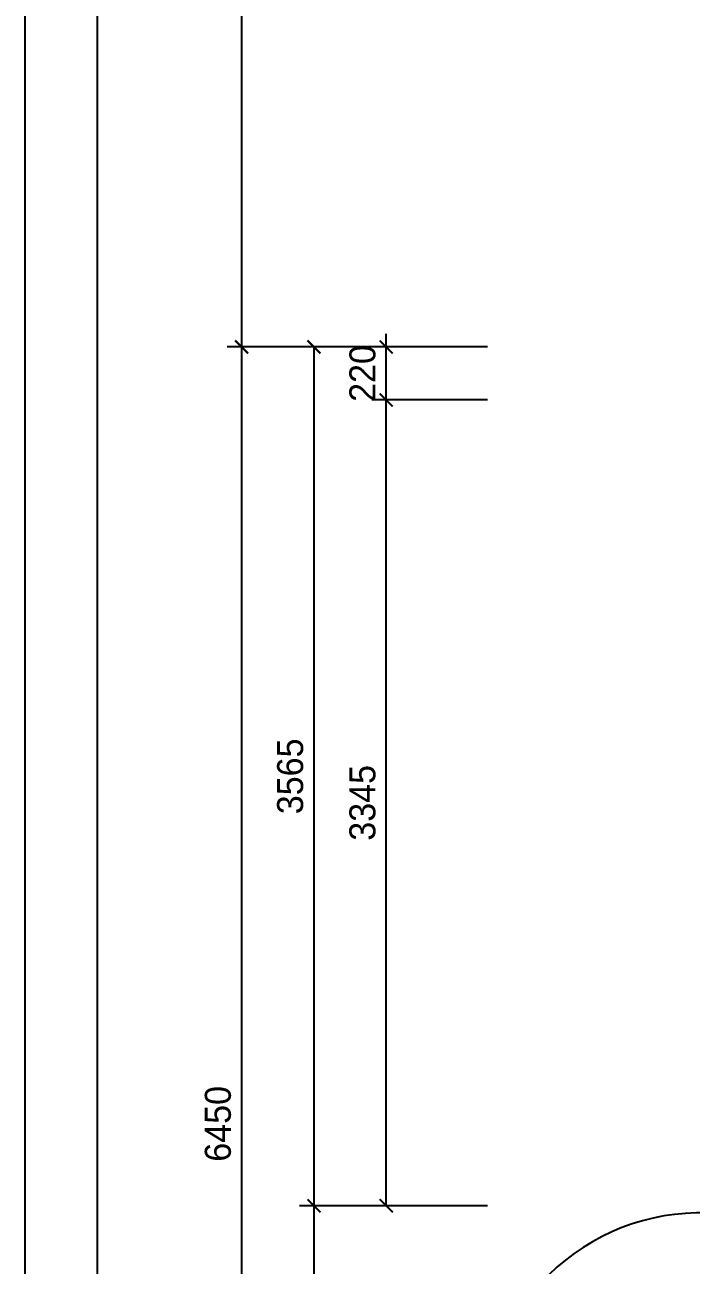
# Model space of a CAD drawing. Header units: millimetres. Extents: x 166504 to 219682, y 69800 to 112988.
# Drawn here: x 167104 to 169870, y 86234 to 91383 of the extents above; entities that cross this region are included whole.
import ezdxf
from ezdxf.enums import TextEntityAlignment as Align

# ---------------------------------------------------------------- set-up
doc = ezdxf.new("R2010")
doc.units = ezdxf.units.MM
doc.header["$LTSCALE"] = 100
doc.header["$PDMODE"] = 3
doc.layers.get('DEFPOINTS').update_dxf_attribs({"color": 248})
for name, color, linetype in [('CO-DOOR', 8, 'Continuous'), ('E-DIM(OUT)', 1, 'Continuous'), ('F-SYM', 7, 'Continuous'), ('FORM(YOURNAME)-11', 1, 'Continuous')]:
    doc.layers.add(name, color=color, linetype=linetype)
doc.styles.add('YOURNAME', font='HY울릉도M.TTF')
doc.dimstyles.new('YOURNAME-60', dxfattribs={"dimscale": 60, "dimtxt": 1.8, "dimasz": 0.9, "dimexe": 1, "dimexo": 3, "dimgap": 0.7, "dimtad": 1, "dimdec": 0, "dimzin": 0, "dimdsep": 46, "dimtxsty": 'YOURNAME', "dimblk": 'ARCHTICK', "dimcen": 0, "dimclrd": 1, "dimclre": 1, "dimclrt": 7, "dimadec": 0, "dimazin": 0, "dimtfac": 1, "dimtdec": 0, "dimtix": 1, "dimtmove": 2, "dimatfit": 3, "dimldrblk": 'ARCHTICK', "dimfxl": 1, "dimtolj": 1, "dimtzin": 0, "dimarcsym": 0})

# ---------------------------------------------------------------- blocks, each defined once
blk = doc.blocks.new('FORM-PLAN')
at = {"layer": 'DEFPOINTS', "color": 158}
for points in [[(-71444, -2285), (10556, -2285), (10556, 55115), (-71444, 55115)], [(-69444, 53115), (-64, 53115), (-64, 1215), (-69444, 1215)]]:
    blk.add_lwpolyline(points, close=True, dxfattribs=at)
at = {"layer": 'FORM(YOURNAME)-11', "color": 250}
blk.add_lwpolyline([(-72444, -3285), (11556, -3285), (11556, 56115), (-72444, 56115)], close=True, dxfattribs=at)
at = {"layer": 'FORM(YOURNAME)-11', "color": 3, "style": 'YOURNAME'}
for tag, height, p in [('1', 450, (9905, 18188)), ('2', 450, (9905, 17544)), ('3', 450, (9905, 16257)), ('4', 450, (9905, 14326)), ('5', 515, (9905, 12009)), ('6', 515, (9905, 9757)), ('7', 515, (9905, 7504)), ('8', 515, (9905, 5252)), ('9', 515, (9905, 2999)), ('10', 515, (5655, 811)), ('11', 515, (9905, 747)), ('12', 515, (5655, -1441)), ('13', 515, (9905, -1441))]:
    blk.add_attdef(tag, text='', height=height, dxfattribs=at).set_placement(p, align=Align.MIDDLE_RIGHT)
blk = doc.blocks.new('VUDAUSEH')
at = {"layer": 'CO-DOOR'}
blk.add_arc((164854.4, 107701.1), 900.5, 88.1182, 180.6363, dxfattribs=at)
blk = doc.blocks.new('_ArchTick')
at = {"color": 0, "linetype": 'ByBlock', "const_width": 0.15}
blk.add_lwpolyline([(-0.5, -0.5), (0.5, 0.5)], dxfattribs=at)
blk = doc.blocks.new('*D624')
at = {"layer": 'DEFPOINTS', "color": 0}
for p in [(168004.4, 90045.3), (169204.4, 90045.3), (169204.4, 83595.3)]:
    blk.add_point(p, dxfattribs=at)
at = {"layer": 'E-DIM(OUT)', "color": 1, "lineweight": -2}
for p, q in [((169024.4, 90045.3), (167944.4, 90045.3)), ((168004.4, 83595.3), (168004.4, 90045.3)), ((169024.4, 83595.3), (167944.4, 83595.3))]:
    blk.add_line(p, q, dxfattribs=at)
at = {"layer": 'E-DIM(OUT)', "color": 1, "lineweight": -2, "xscale": 54, "yscale": 54, "zscale": 54}
for p, rotation in [((168004.4, 90045.3), 90), ((168004.4, 83595.3), 270)]:
    blk.add_blockref('_ArchTick', p, dxfattribs=dict(at, rotation=rotation))
at = {"layer": 'E-DIM(OUT)', "color": 7, "insert": (167906.2, 86820.3), "char_height": 108, "attachment_point": 5, "rotation": 90, "style": 'YOURNAME'}
blk.add_mtext('\\A1;6450', dxfattribs=at)
blk = doc.blocks.new('*D625')
at = {"layer": 'DEFPOINTS', "color": 0}
for p in [(169204.4, 90045.3), (168304.4, 86480.3), (169204.4, 86480.3)]:
    blk.add_point(p, dxfattribs=at)
at = {"layer": 'E-DIM(OUT)', "color": 1, "lineweight": -2}
for p, q in [((169024.4, 90045.3), (168244.4, 90045.3)), ((168304.4, 90045.3), (168304.4, 86480.3)), ((169024.4, 86480.3), (168244.4, 86480.3))]:
    blk.add_line(p, q, dxfattribs=at)
at = {"layer": 'E-DIM(OUT)', "color": 1, "lineweight": -2, "xscale": 54, "yscale": 54, "zscale": 54}
for p, rotation in [((168304.4, 90045.3), 90), ((168304.4, 86480.3), 270)]:
    blk.add_blockref('_ArchTick', p, dxfattribs=dict(at, rotation=rotation))
at = {"layer": 'E-DIM(OUT)', "color": 7, "insert": (168206.2, 88262.8), "char_height": 108, "attachment_point": 5, "rotation": 90, "style": 'YOURNAME'}
blk.add_mtext('\\A1;3565', dxfattribs=at)
blk = doc.blocks.new('*D626')
at = {"layer": 'DEFPOINTS', "color": 0}
for p in [(168604.4, 89825.3), (169204.4, 89825.3), (169204.4, 86480.3)]:
    blk.add_point(p, dxfattribs=at)
at = {"layer": 'E-DIM(OUT)', "color": 1, "lineweight": -2}
for p, q in [((169024.4, 89825.3), (168544.4, 89825.3)), ((168604.4, 86480.3), (168604.4, 89825.3)), ((169024.4, 86480.3), (168544.4, 86480.3))]:
    blk.add_line(p, q, dxfattribs=at)
at = {"layer": 'E-DIM(OUT)', "color": 1, "lineweight": -2, "xscale": 54, "yscale": 54, "zscale": 54}
for p, rotation in [((168604.4, 89825.3), 90), ((168604.4, 86480.3), 270)]:
    blk.add_blockref('_ArchTick', p, dxfattribs=dict(at, rotation=rotation))
at = {"layer": 'E-DIM(OUT)', "color": 7, "insert": (168506.2, 88152.8), "char_height": 108, "attachment_point": 5, "rotation": 90, "style": 'YOURNAME'}
blk.add_mtext('\\A1;3345', dxfattribs=at)
blk = doc.blocks.new('*D627')
at = {"layer": 'DEFPOINTS', "color": 0}
for p in [(168604.4, 90045.3), (169204.4, 90045.3), (169204.4, 89825.3)]:
    blk.add_point(p, dxfattribs=at)
at = {"layer": 'E-DIM(OUT)', "color": 1, "lineweight": -2}
for p, q in [((168604.4, 89771.3), (168604.4, 90099.3)), ((169024.4, 90045.3), (168544.4, 90045.3)), ((169024.4, 89825.3), (168544.4, 89825.3))]:
    blk.add_line(p, q, dxfattribs=at)
at = {"layer": 'E-DIM(OUT)', "color": 1, "lineweight": -2, "xscale": 54, "yscale": 54, "zscale": 54}
for p, rotation in [((168604.4, 90045.3), 270), ((168604.4, 89825.3), 90)]:
    blk.add_blockref('_ArchTick', p, dxfattribs=dict(at, rotation=rotation))
at = {"layer": 'E-DIM(OUT)', "color": 7, "insert": (168506.2, 89935.3), "char_height": 108, "attachment_point": 5, "rotation": 90, "style": 'YOURNAME'}
blk.add_mtext('\\A1;220', dxfattribs=at)
blk = doc.blocks.new('*D628')
at = {"layer": 'DEFPOINTS', "color": 0}
for p in [(169204.4, 86480.3), (168304.4, 85490.3), (169204.4, 85490.3)]:
    blk.add_point(p, dxfattribs=at)
at = {"layer": 'E-DIM(OUT)', "color": 1, "lineweight": -2}
for p, q in [((169024.4, 86480.3), (168244.4, 86480.3)), ((168304.4, 86480.3), (168304.4, 85490.3)), ((169024.4, 85490.3), (168244.4, 85490.3))]:
    blk.add_line(p, q, dxfattribs=at)
at = {"layer": 'E-DIM(OUT)', "color": 1, "lineweight": -2, "xscale": 54, "yscale": 54, "zscale": 54}
for p, rotation in [((168304.4, 86480.3), 90), ((168304.4, 85490.3), 270)]:
    blk.add_blockref('_ArchTick', p, dxfattribs=dict(at, rotation=rotation))
at = {"layer": 'E-DIM(OUT)', "color": 7, "insert": (168206.2, 85985.3), "char_height": 108, "attachment_point": 5, "rotation": 90, "style": 'YOURNAME'}
blk.add_mtext('\\A1;990', dxfattribs=at)

msp = doc.modelspace()

# ---------------------------------------------------------------- block references
msp.add_blockref('VUDAUSEH', (5054.4, -22150.8))
at = {"layer": 'F-SYM', "xscale": 0.3, "yscale": 0.3, "zscale": 0.3}
msp.add_blockref('FORM-PLAN', (188837.6, 78665.7), dxfattribs=at)

# ---------------------------------------------------------------- dimensions: what is measured, and where the dimension line sits
at = {"layer": 'E-DIM(OUT)'}
for base, p1, p2, picture, middle in [((168004.4, 90045.3), (169204.4, 83595.3), (169204.4, 90045.3), '*D624', (167906.2, 86820.3)), ((168304.4, 86480.3), (169204.4, 90045.3), (169204.4, 86480.3), '*D625', (168206.2, 88262.8)), ((168604.4, 90045.3), (169204.4, 89825.3), (169204.4, 90045.3), '*D627', (168506.2, 89935.3)), ((168604.4, 89825.3), (169204.4, 86480.3), (169204.4, 89825.3), '*D626', (168506.2, 88152.8)), ((168304.4, 85490.3), (169204.4, 86480.3), (169204.4, 85490.3), '*D628', (168206.2, 85985.3))]:
    dim = msp.add_linear_dim(base=base, p1=p1, p2=p2, angle=90, dimstyle='YOURNAME-60', dxfattribs=at)
    dim.commit()
    dim.dimension.update_dxf_attribs({"geometry": picture, "text_midpoint": middle})

doc.saveas('drawing.dxf')
